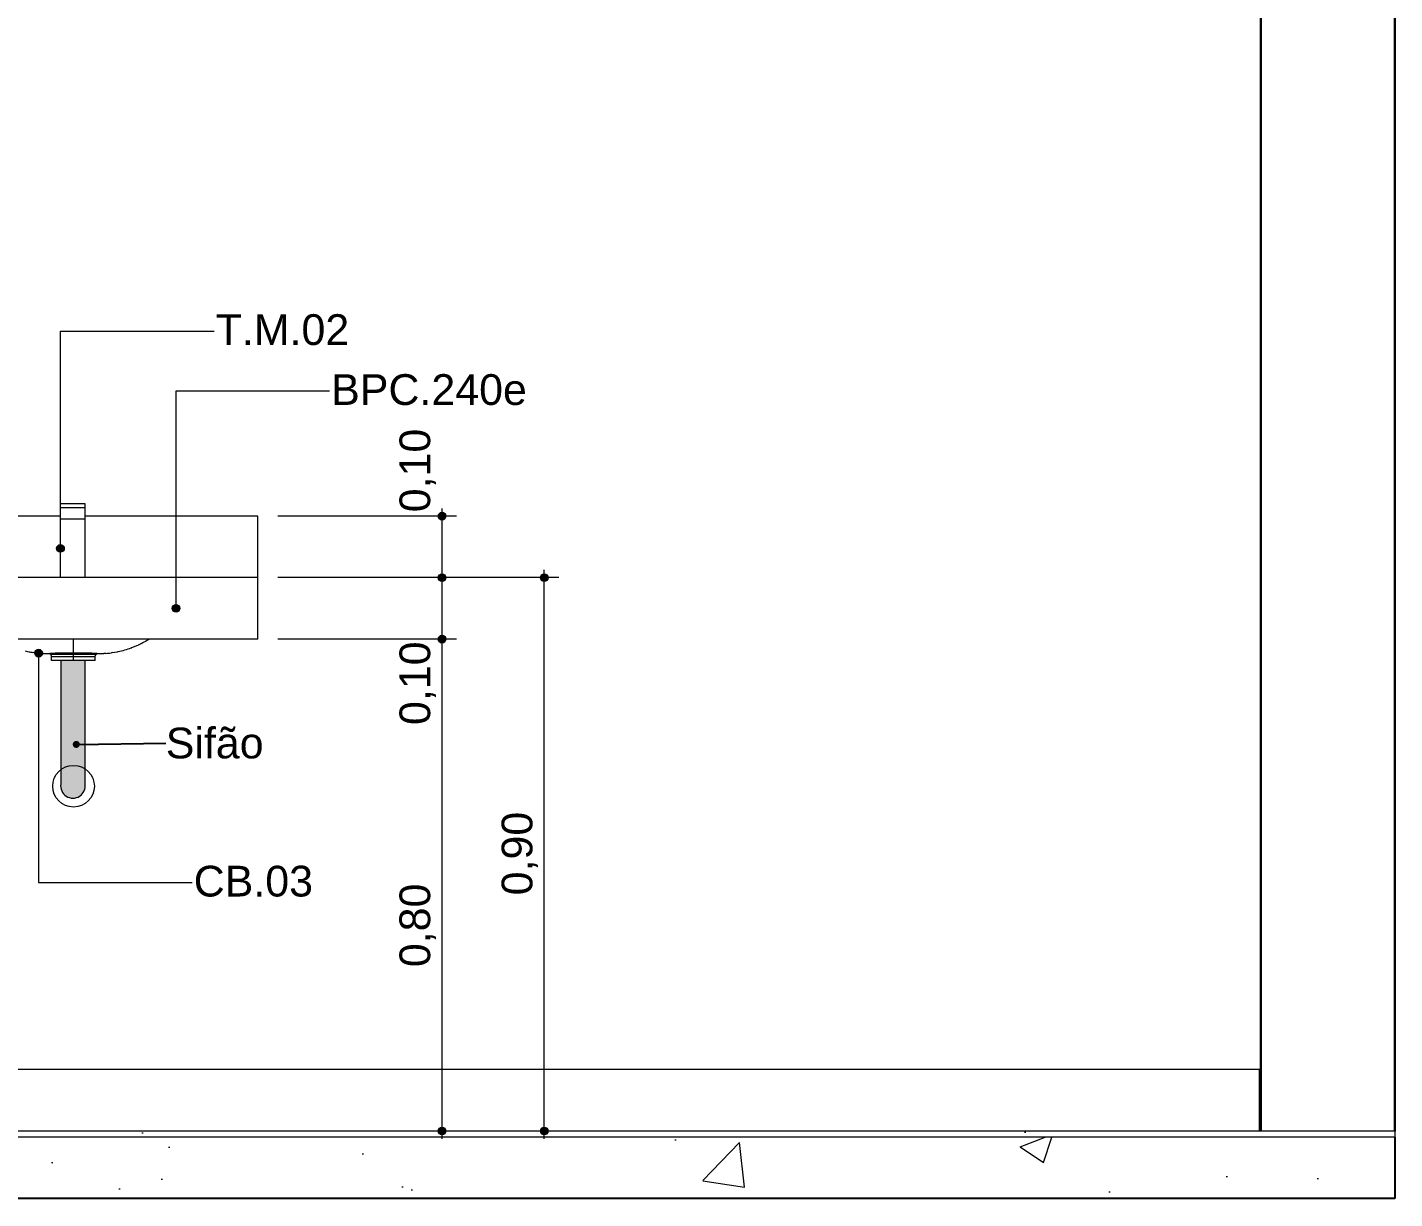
# Model space of a CAD drawing. Header units: metres. Extents: x -1.9 to 95.3, y -2.2 to 2.5.
# Drawn here: x 34.872 to 37.097, y -2.225 to -0.32 of the extents above; entities that cross this region are included whole.
import ezdxf

# ---------------------------------------------------------------- set-up
doc = ezdxf.new("R2010")
doc.units = ezdxf.units.M
doc.header["$MEASUREMENT"] = 0
for name, color, linetype, lineweight, true_color in [('0_Caneta_No__19', 7, 'Continuous', 0, 0xe9e9e9), ('COTAS CORTE_Caneta_No__25', 7, 'Continuous', 13, 0x982312), ('LAJES.EST_Caneta_No__254', 7, 'Continuous', 0, 0xd1c9ad), ('LAJES.EST_Caneta_No__97', 7, 'Continuous', 13, 0x6b6b6b), ('LOUCAS-METAIS.ARQ_Caneta_No__13', 7, 'Continuous', 0, 0xaaaaaa), ('LOUCAS-METAIS.ARQ_Caneta_No__96', 7, 'Continuous', 0, 0xb6b6b6), ('NOTAS-EXECUTIVO.ARQ_Caneta_No__96', 7, 'Continuous', 0, 0xb6b6b6)]:
    doc.layers.add(name, color=color, linetype=linetype, lineweight=lineweight, true_color=true_color)
for name, color, linetype, lineweight in [('0_Caneta_No__5', 7, 'Continuous', 20), ('LAJES.EST_Caneta_No__4', 7, 'Continuous', 25), ('LAJES.EST_Caneta_No__7', 7, 'Continuous', 13), ('NOTAS-EXECUTIVO.ARQ_Caneta_No__1', 7, 'Continuous', 40), ('NOTAS-EXECUTIVO.ARQ_Caneta_No__241', 7, 'Continuous', 13), ('NOTAS-LAYOUT.EXEC_Caneta_No__241', 7, 'Continuous', 13), ('NOTAS-LAYOUT.EXEC_Caneta_No__5', 7, 'Continuous', 20), ('PISO - Rodapé_Caneta_No__11', 7, 'Continuous', 5), ('Portas Archicad_Caneta_No__3', 7, 'Continuous', 30)]:
    doc.layers.add(name, color=color, linetype=linetype, lineweight=lineweight)
doc.layers.add('COTAS CORTE', color=7, linetype='Continuous')
doc.layers.add('NOTAS-LAYOUT.EXEC', color=7, linetype='Continuous')
doc.styles.add('GENERATED_STYLE_1', font='arial.ttf')
doc.dimstyles.new('GENERATED_STYLE__2', dxfattribs={"dimtxt": 0.05, "dimasz": 0.02375, "dimexe": 0.18, "dimexo": 0.267183, "dimgap": 0, "dimtad": 1, "dimzin": 0, "dimdsep": 46, "dimtxsty": 'GENERATED_STYLE_1', "dimblk": 'ARROWHEAD_11', "dimblk1": 'ARROWHEAD_11', "dimblk2": 'ARROWHEAD_11', "dimcen": 0.09, "dimclrd": 256, "dimclre": 256, "dimclrt": 256, "dimadec": 0, "dimazin": 0, "dimtfac": 1, "dimtdec": 4, "dimtmove": 0, "dimatfit": 3, "dimfxl": 0, "dimtolj": 1, "dimtzin": 0, "dimarcsym": 0})
doc.dimstyles.new('GENERATED_STYLE__6', dxfattribs={"dimtxt": 0.18, "dimasz": 0.0228, "dimexe": 0.18, "dimexo": 0.0625, "dimgap": 0, "dimtad": 0, "dimtih": 1, "dimtoh": 1, "dimdec": 4, "dimzin": 0, "dimdsep": 46, "dimcen": 0.09, "dimadec": 0, "dimazin": 0, "dimtfac": 1, "dimtdec": 4, "dimtmove": 0, "dimatfit": 3, "dimldrblk": 'ARROWHEAD_11', "dimfxl": 0, "dimtolj": 1, "dimtzin": 0, "dimarcsym": 0})
pattern_1 = [(45, (89.4478, -1.615), (-0.159099, 0.159099), [0, -0.15, 0, -0.225]), (110, (89.9478, -1.615), (0.2114308, 0.0769545), [0, -0.11, 0, -0.19])]
pattern_2 = [(50, (89.4478, -2.115), (-0.546554, 0.0478173), [0.05715, -0.62865]), (355, (89.4478, -2.115), (-0.10573, 0.5731705), [0.04572, -0.502922]), (100.4514, (89.49334, -2.119), (0.4408237, 0.5253533), [0.04857, -0.534271]), (46.1842, (89.4478, -1.9626), (-0.813237, 0.126127), [0.085725, -0.942975]), (96.6356, (89.51556, -1.9731), (0.712212, 0.742278), [0.072855, -0.801407]), (351.1842, (89.4478, -1.9626), (0.712212, 0.742278), [0.06858, -0.754379]), (21, (89.524, -2.0007), (-0.454843, 0.3067956), [0.05715, -0.62865]), (326, (89.524, -2.0007), (0.185406, 0.552564), [0.04572, -0.50292]), (71.4514, (89.5619, -2.02627), (0.6402493, 0.2457683), [0.04857, -0.53427]), (37.5, (89.4478, -2.115), (0.0092658, 0.2536651), [0, -0.496824, 0, -0.51054, 0, -0.504825]), (7.5, (89.4478, -2.115), (0.200459, 0.3005417), [0, -0.291084, 0, -0.485394, 0, -0.192405]), (327.5, (89.27786, -2.115), (-0.4067718, 0.0171862), [0, -0.1905, 0, -0.59436, 0, -0.78867]), (317.5, (89.20166, -2.115), (0.4443875, 0.0762795), [0, -0.24765, 0, -0.394716, 0, -0.56007])]

# ---------------------------------------------------------------- blocks, each defined once
blk = doc.blocks.new('*D121', base_point=(89.4478, -2.115))
at = {"layer": 'COTAS CORTE_Caneta_No__25', "linetype": 'Continuous', "lineweight": 13, "true_color": 0x982312}
for points in [[(35.5409, -1.315), (35.5413, -1.3174), (35.5427, -1.3194), (35.5447, -1.3208), (35.5471, -1.3213), (35.5495, -1.3208), (35.5515, -1.3194), (35.5529, -1.3174), (35.5534, -1.315), (35.5529, -1.3126), (35.5515, -1.3106), (35.5495, -1.3092), (35.5471, -1.3087), (35.5447, -1.3092), (35.5427, -1.3106), (35.5413, -1.3126)], [(35.5409, -2.115), (35.5413, -2.1174), (35.5427, -2.1194), (35.5447, -2.1208), (35.5471, -2.1212), (35.5495, -2.1208), (35.5515, -2.1194), (35.5529, -2.1174), (35.5534, -2.115), (35.5529, -2.1126), (35.5515, -2.1106), (35.5495, -2.1092), (35.5471, -2.1088), (35.5447, -2.1092), (35.5427, -2.1106), (35.5413, -2.1126)]]:
    blk.add_hatch(color=24, dxfattribs=at).paths.add_polyline_path(points)
at = {"layer": 'COTAS CORTE_Caneta_No__25', "color": 24, "linetype": 'Continuous', "lineweight": 13, "true_color": 0x982312}
for p, q in [((35.5409, -1.315), (35.2799, -1.315)), ((35.5471, -2.1088), (35.5471, -1.3213)), ((35.5705, -1.315), (35.5534, -1.315)), ((35.5409, -2.115), (35.5237, -2.115)), ((35.5471, -2.1275), (35.5471, -2.1212)), ((35.8143, -2.115), (35.5534, -2.115))]:
    blk.add_line(p, q, dxfattribs=at)
for centre in [(35.5471, -1.315), (35.5471, -2.115)]:
    blk.add_circle(centre, 0.00625, dxfattribs=at)
at = {"layer": 'COTAS CORTE_Caneta_No__25', "color": 24, "lineweight": 13, "true_color": 0x982312, "char_height": 0.05, "attachment_point": 7, "rotation": 90, "style": 'GENERATED_STYLE_1'}
for s, insert in [('\\A1;{\\pql;\\fArial|b0|i0|c0|p0;\\W1.000000;0,10}', (35.5371, -1.4547)), ('\\A1;{\\pql;\\fArial|b0|i0|c0|p0;\\W1.000000;0,80}', (35.5371, -1.8485))]:
    blk.add_mtext(s, dxfattribs=dict(at, insert=insert))
blk = doc.blocks.new('ARROWHEAD_11')
at = {"color": 0, "linetype": 'Continuous', "lineweight": 0}
blk.add_line((0, 0), (-1, 0), dxfattribs=at)
at = {"color": 0, "linetype": 'Continuous', "lineweight": 0, "const_width": 0.25, "flags": 128}
blk.add_lwpolyline([(-0.125, 0, 1), (0.125, 0, 1)], format="xyb", close=True, dxfattribs=at)
blk = doc.blocks.new('*D122', base_point=(89.4478, -2.115))
at = {"layer": 'COTAS CORTE_Caneta_No__25', "linetype": 'Continuous', "lineweight": 13, "true_color": 0x982312}
for points in [[(35.5409, -1.215), (35.5413, -1.2174), (35.5427, -1.2194), (35.5447, -1.2208), (35.5471, -1.2212), (35.5495, -1.2208), (35.5515, -1.2194), (35.5529, -1.2174), (35.5534, -1.215), (35.5529, -1.2126), (35.5515, -1.2106), (35.5495, -1.2092), (35.5471, -1.2087), (35.5447, -1.2092), (35.5427, -1.2106), (35.5413, -1.2126)], [(35.5409, -1.315), (35.5413, -1.3174), (35.5427, -1.3194), (35.5447, -1.3208), (35.5471, -1.3213), (35.5495, -1.3208), (35.5515, -1.3194), (35.5529, -1.3174), (35.5534, -1.315), (35.5529, -1.3126), (35.5515, -1.3106), (35.5495, -1.3092), (35.5471, -1.3088), (35.5447, -1.3092), (35.5427, -1.3106), (35.5413, -1.3126)]]:
    blk.add_hatch(color=24, dxfattribs=at).paths.add_polyline_path(points)
at = {"layer": 'COTAS CORTE_Caneta_No__25', "color": 24, "linetype": 'Continuous', "lineweight": 13, "true_color": 0x982312}
for p, q in [((35.5409, -1.215), (35.2799, -1.215)), ((35.5471, -1.3088), (35.5471, -1.2212)), ((35.5705, -1.215), (35.5534, -1.215)), ((35.5409, -1.315), (35.2799, -1.315)), ((35.5705, -1.315), (35.5534, -1.315))]:
    blk.add_line(p, q, dxfattribs=at)
for centre in [(35.5471, -1.215), (35.5471, -1.315)]:
    blk.add_circle(centre, 0.00625, dxfattribs=at)
blk = doc.blocks.new('*D123', base_point=(89.4478, -2.115))
at = {"layer": 'COTAS CORTE_Caneta_No__25', "linetype": 'Continuous', "lineweight": 13, "true_color": 0x982312}
for points in [[(35.5409, -1.115), (35.5413, -1.1174), (35.5427, -1.1194), (35.5447, -1.1208), (35.5471, -1.1213), (35.5495, -1.1208), (35.5515, -1.1194), (35.5529, -1.1174), (35.5534, -1.115), (35.5529, -1.1126), (35.5515, -1.1106), (35.5495, -1.1092), (35.5471, -1.1087), (35.5447, -1.1092), (35.5427, -1.1106), (35.5413, -1.1126)], [(35.5409, -1.215), (35.5413, -1.2174), (35.5427, -1.2194), (35.5447, -1.2208), (35.5471, -1.2212), (35.5495, -1.2208), (35.5515, -1.2194), (35.5529, -1.2174), (35.5534, -1.215), (35.5529, -1.2126), (35.5515, -1.2106), (35.5495, -1.2092), (35.5471, -1.2087), (35.5447, -1.2092), (35.5427, -1.2106), (35.5413, -1.2126)]]:
    blk.add_hatch(color=24, dxfattribs=at).paths.add_polyline_path(points)
at = {"layer": 'COTAS CORTE_Caneta_No__25', "color": 24, "linetype": 'Continuous', "lineweight": 13, "true_color": 0x982312}
for p, q in [((35.5471, -1.1087), (35.5471, -1.1025)), ((35.5409, -1.115), (35.2799, -1.115)), ((35.5471, -1.2087), (35.5471, -1.1213)), ((35.5705, -1.115), (35.5534, -1.115)), ((35.5409, -1.215), (35.2799, -1.215)), ((35.5705, -1.215), (35.5534, -1.215))]:
    blk.add_line(p, q, dxfattribs=at)
for centre in [(35.5471, -1.115), (35.5471, -1.215)]:
    blk.add_circle(centre, 0.00625, dxfattribs=at)
at = {"layer": 'COTAS CORTE_Caneta_No__25', "color": 24, "lineweight": 13, "true_color": 0x982312, "insert": (35.5371, -1.1087), "char_height": 0.05, "attachment_point": 7, "rotation": 90, "style": 'GENERATED_STYLE_1'}
blk.add_mtext('\\A1;{\\pql;\\fArial|b0|i0|c0|p0;\\W1.000000;0,10}', dxfattribs=at)
blk = doc.blocks.new('*D124', base_point=(89.4478, -2.115))
at = {"layer": 'COTAS CORTE_Caneta_No__25', "linetype": 'Continuous', "lineweight": 13, "true_color": 0x982312}
for points in [[(35.7072, -1.215), (35.7076, -1.2174), (35.709, -1.2194), (35.711, -1.2208), (35.7134, -1.2212), (35.7158, -1.2208), (35.7178, -1.2194), (35.7192, -1.2174), (35.7197, -1.215), (35.7192, -1.2126), (35.7178, -1.2106), (35.7158, -1.2092), (35.7134, -1.2087), (35.711, -1.2092), (35.709, -1.2106), (35.7076, -1.2126)], [(35.7072, -2.115), (35.7076, -2.1174), (35.709, -2.1194), (35.711, -2.1208), (35.7134, -2.1212), (35.7158, -2.1208), (35.7178, -2.1194), (35.7192, -2.1174), (35.7197, -2.115), (35.7192, -2.1126), (35.7178, -2.1106), (35.7158, -2.1092), (35.7134, -2.1088), (35.711, -2.1092), (35.709, -2.1106), (35.7076, -2.1126)]]:
    blk.add_hatch(color=24, dxfattribs=at).paths.add_polyline_path(points)
at = {"layer": 'COTAS CORTE_Caneta_No__25', "color": 24, "linetype": 'Continuous', "lineweight": 13, "true_color": 0x982312}
for p, q in [((35.7072, -1.215), (35.4462, -1.215)), ((35.7134, -1.2087), (35.7134, -1.2025)), ((35.7134, -2.1088), (35.7134, -1.2212)), ((35.7369, -1.215), (35.7197, -1.215)), ((35.7072, -2.115), (35.69, -2.115)), ((35.7134, -2.1275), (35.7134, -2.1212)), ((35.9806, -2.115), (35.7197, -2.115))]:
    blk.add_line(p, q, dxfattribs=at)
for centre in [(35.7134, -1.215), (35.7134, -2.115)]:
    blk.add_circle(centre, 0.00625, dxfattribs=at)
at = {"layer": 'COTAS CORTE_Caneta_No__25', "color": 24, "lineweight": 13, "true_color": 0x982312, "insert": (35.7034, -1.7317), "char_height": 0.05, "attachment_point": 7, "rotation": 90, "style": 'GENERATED_STYLE_1'}
blk.add_mtext('\\A1;{\\pql;\\fArial|b0|i0|c0|p0;\\W1.000000;0,90}', dxfattribs=at)
blk = doc.blocks.new('Label_27_8', base_point=(34.9262, -1.1675))
at = {"layer": 'NOTAS-LAYOUT.EXEC', "linetype": 'Continuous', "lineweight": 0, "true_color": 0x000000}
blk.add_hatch(color=18, dxfattribs=at).paths.add_polyline_path([(34.92, -1.1675), (34.9204, -1.1699), (34.9218, -1.1719), (34.9238, -1.1733), (34.9262, -1.1738), (34.9286, -1.1733), (34.9306, -1.1719), (34.932, -1.1699), (34.9325, -1.1675), (34.932, -1.1651), (34.9306, -1.1631), (34.9286, -1.1617), (34.9262, -1.1612), (34.9238, -1.1617), (34.9218, -1.1631), (34.9204, -1.1651)])
at = {"layer": 'NOTAS-LAYOUT.EXEC_Caneta_No__241', "color": 7, "linetype": 'Continuous', "lineweight": 13}
for p, q in [((34.9262, -1.1612), (34.9262, -0.8139)), ((34.9262, -0.8139), (35.1762, -0.8139))]:
    blk.add_line(p, q, dxfattribs=at)
at = {"layer": 'NOTAS-LAYOUT.EXEC_Caneta_No__5', "color": 7, "linetype": 'Continuous', "lineweight": 20}
blk.add_circle((34.9262, -1.1675), 0.00625, dxfattribs=at)
at = {"layer": 'NOTAS-LAYOUT.EXEC_Caneta_No__241', "color": 7, "lineweight": 13, "insert": (35.1787, -0.7866), "char_height": 0.05, "attachment_point": 1, "style": 'GENERATED_STYLE_1'}
blk.add_mtext('\\A1;{\\pql;\\pt0,241;\\fArial|b0|i0|c0|p0;\\W1.000000;T.M.02\\fArial|b0|i0|c0|p0;\\W1.000000;\\A1{\\H.66x;\\S^  ;}\\fArial|b0|i0|c0|p0;\\W1.000000;\\fArial|b0|i0|c0|p0;\\W1.000000;\\A1{\\H.66x;\\S^  ;}\\fArial|b0|i0|c0|p0;\\W1.000000;\\fArial|b0|i0|c0|p0;\\W1.000000;\\fArial|b0|i0|c0|p0;\\W1.000000;\\fArial|b0|i0|c0|p0;\\W1.000000;\\fArial|b0|i0|c0|p0;\\W1.000000;\\fArial|b0|i0|c0|p0;\\W1.000000;\\fArial|b0|i0|c0|p0;\\W1.000000;\\A1{\\H.66x;\\S^  ;}\\fArial|b0|i0|c0|p0;\\W1.000000;\\fArial|b0|i0|c0|p0;\\W1.000000;\\A1{\\H.66x;\\S^  ;}\\fArial|b0|i0|c0|p0;\\W1.000000;\\fArial|b0|i0|c0|p0;\\W1.000000;\\fArial|b0|i0|c0|p0;\\W1.000000;\\fArial|b0|i0|c0|p0;\\W1.000000;\\fArial|b0|i0|c0|p0;\\W1.000000;\\fArial|b0|i0|c0|p0;\\W1.000000;\\fArial|b0|i0|c0|p0;\\W1.000000;\\A1{\\H.66x;\\S^  ;}\\fArial|b0|i0|c0|p0;\\W1.000000;\\fArial|b0|i0|c0|p0;\\W1.000000;\\A1{\\H.66x;\\S^  ;}\\fArial|b0|i0|c0|p0;\\W1.000000;\\fArial|b0|i0|c0|p0;\\W1.000000;\\fArial|b0|i0|c0|p0;\\W1.000000;\\fArial|b0|i0|c0|p0;\\W1.000000;\\fArial|b0|i0|c0|p0;\\W1.000000;\\fArial|b0|i0|c0|p0;\\W1.000000;\\fArial|b0|i0|c0|p0;\\W1.000000;\\A1{\\H.66x;\\S^  ;}\\fArial|b0|i0|c0|p0;\\W1.000000;\\fArial|b0|i0|c0|p0;\\W1.000000;\\A1{\\H.66x;\\S^  ;}\\fArial|b0|i0|c0|p0;\\W1.000000;\\fArial|b0|i0|c0|p0;\\W1.000000;\\fArial|b0|i0|c0|p0;\\W1.000000;\\fArial|b0|i0|c0|p0;\\W1.000000;\\fArial|b0|i0|c0|p0;\\W1.000000;\\fArial|b0|i0|c0|p0;\\W1.000000;\\fArial|b0|i0|c0|p0;\\W1.000000;\\A1{\\H.66x;\\S^  ;}\\fArial|b0|i0|c0|p0;\\W1.000000;\\fArial|b0|i0|c0|p0;\\W1.000000;\\A1{\\H.66x;\\S^  ;}\\fArial|b0|i0|c0|p0;\\W1.000000;\\fArial|b0|i0|c0|p0;\\W1.000000;\\fArial|b0|i0|c0|p0;\\W1.000000;\\fArial|b0|i0|c0|p0;\\W1.000000;\\fArial|b0|i0|c0|p0;\\W1.000000;\\fArial|b0|i0|c0|p0;\\W1.000000;\\fArial|b0|i0|c0|p0;\\W1.000000;\\A1{\\H.66x;\\S^  ;}\\fArial|b0|i0|c0|p0;\\W1.000000;}', dxfattribs=at)
blk = doc.blocks.new('Label_28_8', base_point=(35.1142, -1.265))
at = {"layer": 'NOTAS-LAYOUT.EXEC', "linetype": 'Continuous', "lineweight": 0, "true_color": 0x000000}
blk.add_hatch(color=18, dxfattribs=at).paths.add_polyline_path([(35.1079, -1.265), (35.1084, -1.2674), (35.1098, -1.2694), (35.1118, -1.2708), (35.1142, -1.2712), (35.1166, -1.2708), (35.1186, -1.2694), (35.1199, -1.2674), (35.1204, -1.265), (35.1199, -1.2626), (35.1186, -1.2606), (35.1166, -1.2592), (35.1142, -1.2588), (35.1118, -1.2592), (35.1098, -1.2606), (35.1084, -1.2626)])
at = {"layer": 'NOTAS-LAYOUT.EXEC_Caneta_No__241', "color": 7, "linetype": 'Continuous', "lineweight": 13}
for p, q in [((35.1142, -1.2588), (35.1142, -0.9114)), ((35.1142, -0.9114), (35.3642, -0.9114))]:
    blk.add_line(p, q, dxfattribs=at)
at = {"layer": 'NOTAS-LAYOUT.EXEC_Caneta_No__5', "color": 7, "linetype": 'Continuous', "lineweight": 20}
blk.add_circle((35.1142, -1.265), 0.00625, dxfattribs=at)
at = {"layer": 'NOTAS-LAYOUT.EXEC_Caneta_No__241', "color": 7, "lineweight": 13, "insert": (35.3667, -0.8841), "char_height": 0.05, "attachment_point": 1, "style": 'GENERATED_STYLE_1'}
blk.add_mtext('\\A1;{\\pql;\\pt0,241;\\fArial|b0|i0|c0|p0;\\W1.000000;BPC.240e\\fArial|b0|i0|c0|p0;\\W1.000000;\\A1{\\H.66x;\\S^  ;}\\fArial|b0|i0|c0|p0;\\W1.000000;\\fArial|b0|i0|c0|p0;\\W1.000000;\\A1{\\H.66x;\\S^  ;}\\fArial|b0|i0|c0|p0;\\W1.000000;\\fArial|b0|i0|c0|p0;\\W1.000000;\\fArial|b0|i0|c0|p0;\\W1.000000;\\fArial|b0|i0|c0|p0;\\W1.000000;\\fArial|b0|i0|c0|p0;\\W1.000000;\\fArial|b0|i0|c0|p0;\\W1.000000;\\fArial|b0|i0|c0|p0;\\W1.000000;\\A1{\\H.66x;\\S^  ;}\\fArial|b0|i0|c0|p0;\\W1.000000;\\fArial|b0|i0|c0|p0;\\W1.000000;\\A1{\\H.66x;\\S^  ;}\\fArial|b0|i0|c0|p0;\\W1.000000;\\fArial|b0|i0|c0|p0;\\W1.000000;\\fArial|b0|i0|c0|p0;\\W1.000000;\\fArial|b0|i0|c0|p0;\\W1.000000;\\fArial|b0|i0|c0|p0;\\W1.000000;\\fArial|b0|i0|c0|p0;\\W1.000000;\\fArial|b0|i0|c0|p0;\\W1.000000;\\A1{\\H.66x;\\S^  ;}\\fArial|b0|i0|c0|p0;\\W1.000000;\\fArial|b0|i0|c0|p0;\\W1.000000;\\A1{\\H.66x;\\S^  ;}\\fArial|b0|i0|c0|p0;\\W1.000000;\\fArial|b0|i0|c0|p0;\\W1.000000;\\fArial|b0|i0|c0|p0;\\W1.000000;\\fArial|b0|i0|c0|p0;\\W1.000000;\\fArial|b0|i0|c0|p0;\\W1.000000;\\fArial|b0|i0|c0|p0;\\W1.000000;\\fArial|b0|i0|c0|p0;\\W1.000000;\\A1{\\H.66x;\\S^  ;}\\fArial|b0|i0|c0|p0;\\W1.000000;\\fArial|b0|i0|c0|p0;\\W1.000000;\\A1{\\H.66x;\\S^  ;}\\fArial|b0|i0|c0|p0;\\W1.000000;\\fArial|b0|i0|c0|p0;\\W1.000000;\\fArial|b0|i0|c0|p0;\\W1.000000;\\fArial|b0|i0|c0|p0;\\W1.000000;\\fArial|b0|i0|c0|p0;\\W1.000000;\\fArial|b0|i0|c0|p0;\\W1.000000;\\fArial|b0|i0|c0|p0;\\W1.000000;\\A1{\\H.66x;\\S^  ;}\\fArial|b0|i0|c0|p0;\\W1.000000;\\fArial|b0|i0|c0|p0;\\W1.000000;\\A1{\\H.66x;\\S^  ;}\\fArial|b0|i0|c0|p0;\\W1.000000;\\fArial|b0|i0|c0|p0;\\W1.000000;\\fArial|b0|i0|c0|p0;\\W1.000000;\\fArial|b0|i0|c0|p0;\\W1.000000;\\fArial|b0|i0|c0|p0;\\W1.000000;\\fArial|b0|i0|c0|p0;\\W1.000000;\\fArial|b0|i0|c0|p0;\\W1.000000;\\A1{\\H.66x;\\S^  ;}\\fArial|b0|i0|c0|p0;\\W1.000000;}', dxfattribs=at)
blk = doc.blocks.new('Label_29_8', base_point=(34.8905, -1.3378))
at = {"layer": 'NOTAS-LAYOUT.EXEC', "linetype": 'Continuous', "lineweight": 0, "true_color": 0x000000}
blk.add_hatch(color=18, dxfattribs=at).paths.add_polyline_path([(34.8843, -1.3378), (34.8848, -1.3402), (34.8861, -1.3423), (34.8882, -1.3436), (34.8905, -1.3441), (34.8929, -1.3436), (34.895, -1.3423), (34.8963, -1.3402), (34.8968, -1.3378), (34.8963, -1.3354), (34.895, -1.3334), (34.8929, -1.3321), (34.8905, -1.3316), (34.8882, -1.3321), (34.8861, -1.3334), (34.8848, -1.3354)])
at = {"layer": 'NOTAS-LAYOUT.EXEC_Caneta_No__241', "color": 7, "linetype": 'Continuous', "lineweight": 13}
for p, q in [((34.8905, -1.3441), (34.8905, -1.711)), ((34.8905, -1.711), (35.1405, -1.711))]:
    blk.add_line(p, q, dxfattribs=at)
at = {"layer": 'NOTAS-LAYOUT.EXEC_Caneta_No__5', "color": 7, "linetype": 'Continuous', "lineweight": 20}
blk.add_circle((34.8905, -1.3378), 0.00625, dxfattribs=at)
at = {"layer": 'NOTAS-LAYOUT.EXEC_Caneta_No__241', "color": 7, "lineweight": 13, "insert": (35.143, -1.6836), "char_height": 0.05, "attachment_point": 1, "style": 'GENERATED_STYLE_1'}
blk.add_mtext('\\A1;{\\pql;\\pt0,241;\\fArial|b0|i0|c0|p0;\\W1.000000;CB.03\\fArial|b0|i0|c0|p0;\\W1.000000;\\A1{\\H.66x;\\S^  ;}\\fArial|b0|i0|c0|p0;\\W1.000000;\\fArial|b0|i0|c0|p0;\\W1.000000;\\A1{\\H.66x;\\S^  ;}\\fArial|b0|i0|c0|p0;\\W1.000000;\\fArial|b0|i0|c0|p0;\\W1.000000;\\fArial|b0|i0|c0|p0;\\W1.000000;\\fArial|b0|i0|c0|p0;\\W1.000000;\\fArial|b0|i0|c0|p0;\\W1.000000;\\fArial|b0|i0|c0|p0;\\W1.000000;\\fArial|b0|i0|c0|p0;\\W1.000000;\\A1{\\H.66x;\\S^  ;}\\fArial|b0|i0|c0|p0;\\W1.000000;\\fArial|b0|i0|c0|p0;\\W1.000000;\\A1{\\H.66x;\\S^  ;}\\fArial|b0|i0|c0|p0;\\W1.000000;\\fArial|b0|i0|c0|p0;\\W1.000000;\\fArial|b0|i0|c0|p0;\\W1.000000;\\fArial|b0|i0|c0|p0;\\W1.000000;\\fArial|b0|i0|c0|p0;\\W1.000000;\\fArial|b0|i0|c0|p0;\\W1.000000;\\fArial|b0|i0|c0|p0;\\W1.000000;\\A1{\\H.66x;\\S^  ;}\\fArial|b0|i0|c0|p0;\\W1.000000;\\fArial|b0|i0|c0|p0;\\W1.000000;\\A1{\\H.66x;\\S^  ;}\\fArial|b0|i0|c0|p0;\\W1.000000;\\fArial|b0|i0|c0|p0;\\W1.000000;\\fArial|b0|i0|c0|p0;\\W1.000000;\\fArial|b0|i0|c0|p0;\\W1.000000;\\fArial|b0|i0|c0|p0;\\W1.000000;\\fArial|b0|i0|c0|p0;\\W1.000000;\\fArial|b0|i0|c0|p0;\\W1.000000;\\A1{\\H.66x;\\S^  ;}\\fArial|b0|i0|c0|p0;\\W1.000000;\\fArial|b0|i0|c0|p0;\\W1.000000;\\A1{\\H.66x;\\S^  ;}\\fArial|b0|i0|c0|p0;\\W1.000000;\\fArial|b0|i0|c0|p0;\\W1.000000;\\fArial|b0|i0|c0|p0;\\W1.000000;\\fArial|b0|i0|c0|p0;\\W1.000000;\\fArial|b0|i0|c0|p0;\\W1.000000;\\fArial|b0|i0|c0|p0;\\W1.000000;\\fArial|b0|i0|c0|p0;\\W1.000000;\\A1{\\H.66x;\\S^  ;}\\fArial|b0|i0|c0|p0;\\W1.000000;\\fArial|b0|i0|c0|p0;\\W1.000000;\\A1{\\H.66x;\\S^  ;}\\fArial|b0|i0|c0|p0;\\W1.000000;\\fArial|b0|i0|c0|p0;\\W1.000000;\\fArial|b0|i0|c0|p0;\\W1.000000;\\fArial|b0|i0|c0|p0;\\W1.000000;\\fArial|b0|i0|c0|p0;\\W1.000000;\\fArial|b0|i0|c0|p0;\\W1.000000;\\fArial|b0|i0|c0|p0;\\W1.000000;\\A1{\\H.66x;\\S^  ;}\\fArial|b0|i0|c0|p0;\\W1.000000;}', dxfattribs=at)

msp = doc.modelspace()

# ---------------------------------------------------------------- hatches: boundary and pattern name
at = {"layer": '0_Caneta_No__19', "linetype": 'Continuous', "lineweight": 0, "true_color": 0x747474}
msp.add_hatch(color=8, dxfattribs=at).paths.add_polyline_path([(34.9663, -1.35), (34.9266, -1.35), (34.9266, -1.5507, 1.153966), (34.9663, -1.5507)])
at = {"layer": 'LAJES.EST_Caneta_No__254', "linetype": 'Continuous', "lineweight": 0, "true_color": 0xd1c9ad}
h = msp.add_hatch(dxfattribs=at)
h.set_pattern_fill('Haie_OD_0008', color=9, style=0, pattern_type=2)
h.set_pattern_definition(pattern_1)
h.paths.add_polyline_path([(32.8472, -2.115), (32.8472, -2.125), (36.8972, -2.125), (36.8972, -2.115)])
h = msp.add_hatch(dxfattribs=at)
h.set_pattern_fill('Haie_OD_0008', color=9, style=0, pattern_type=2)
h.set_pattern_definition(pattern_1)
h.paths.add_polyline_path([(36.8972, -2.115), (36.8972, -2.125), (37.0972, -2.125), (37.0972, -2.115)])
at = {"layer": 'LAJES.EST_Caneta_No__97', "linetype": 'Continuous', "lineweight": 13, "true_color": 0x6b6b6b}
h = msp.add_hatch(dxfattribs=at)
h.set_pattern_fill('AR_CONC_0008', color=251, style=0, pattern_type=2)
h.set_pattern_definition(pattern_2)
h.paths.add_polyline_path([(32.8472, -2.225), (36.8972, -2.225), (36.8972, -2.125), (32.8472, -2.125)])
h = msp.add_hatch(dxfattribs=at)
h.set_pattern_fill('AR_CONC_0008', color=251, style=0, pattern_type=2)
h.set_pattern_definition(pattern_2)
h.paths.add_polyline_path([(36.8972, -2.125), (36.8972, -2.225), (37.0972, -2.225), (37.0972, -2.125)])

# ---------------------------------------------------------------- linework, layer by layer
at = {"layer": '0_Caneta_No__5', "color": 7, "linetype": 'Continuous', "lineweight": 20, "flags": 128}
msp.add_lwpolyline([(34.9663, -1.35), (34.9266, -1.35), (34.9266, -1.5507, 1.153966), (34.9663, -1.5507)], format="xyb", close=True, dxfattribs=at)
at = {"layer": 'LAJES.EST_Caneta_No__4', "color": 7, "linetype": 'Continuous', "lineweight": 25}
for p, q in [((37.0972, -2.125), (37.0972, -2.225)), ((36.8972, -2.225), (32.8472, -2.225)), ((37.0972, -2.225), (36.8972, -2.225))]:
    msp.add_line(p, q, dxfattribs=at)
at = {"layer": 'LAJES.EST_Caneta_No__7', "color": 7, "linetype": 'Continuous', "lineweight": 13}
for p, q in [((36.8972, -2.125), (32.8472, -2.125)), ((36.8972, -2.115), (32.8672, -2.115)), ((37.0972, -2.115), (36.8972, -2.115)), ((37.0972, -2.125), (36.8972, -2.125)), ((37.0972, -2.115), (37.0972, -2.125))]:
    msp.add_line(p, q, dxfattribs=at)
at = {"layer": 'LOUCAS-METAIS.ARQ_Caneta_No__13', "color": 253, "linetype": 'Continuous', "lineweight": 0, "true_color": 0xaaaaaa}
for p, q in [((34.9262, -1.115), (34.3662, -1.115)), ((35.2472, -1.115), (34.9662, -1.115)), ((35.2472, -1.215), (35.2472, -1.115)), ((35.2472, -1.215), (32.8672, -1.215)), ((35.2472, -1.315), (35.2472, -1.215)), ((35.2472, -1.315), (32.8672, -1.315))]:
    msp.add_line(p, q, dxfattribs=at)
at = {"layer": 'LOUCAS-METAIS.ARQ_Caneta_No__96', "color": 253, "linetype": 'Continuous', "lineweight": 0, "true_color": 0xb6b6b6}
for p, q in [((34.9262, -1.1016), (34.9262, -1.095)), ((34.9662, -1.095), (34.9262, -1.095)), ((34.9262, -1.12), (34.9262, -1.1016)), ((34.9662, -1.1016), (34.9262, -1.1016)), ((34.9662, -1.1016), (34.9662, -1.095)), ((34.9662, -1.12), (34.9662, -1.1016)), ((34.9262, -1.215), (34.9262, -1.12)), ((34.9662, -1.12), (34.9262, -1.12)), ((34.9662, -1.215), (34.9662, -1.12)), ((34.8688, -1.334), (34.8723, -1.3349)), ((34.8723, -1.3349), (34.875, -1.3355)), ((34.9472, -1.3151), (34.9472, -1.315)), ((34.9472, -1.3165), (34.9472, -1.3151)), ((34.9472, -1.3172), (34.9472, -1.3165)), ((34.9472, -1.3179), (34.9472, -1.3172)), ((34.9472, -1.3192), (34.9472, -1.3179)), ((34.9472, -1.3205), (34.9472, -1.3192)), ((34.9472, -1.3209), (34.9472, -1.3205)), ((34.9472, -1.3221), (34.9472, -1.3209)), ((34.9472, -1.3233), (34.9472, -1.3221)), ((34.9472, -1.3244), (34.9472, -1.3233)), ((34.9472, -1.3255), (34.9472, -1.3244)), ((34.9472, -1.3257), (34.9472, -1.3255)), ((34.9472, -1.3268), (34.9472, -1.3257)), ((34.9472, -1.3276), (34.9472, -1.3268)), ((34.9472, -1.3283), (34.9472, -1.3276)), ((34.9472, -1.329), (34.9472, -1.3283)), ((34.9472, -1.3297), (34.9472, -1.329)), ((34.9472, -1.3304), (34.9472, -1.3297)), ((34.9472, -1.3311), (34.9472, -1.3304)), ((34.9472, -1.3317), (34.9472, -1.3311)), ((34.9472, -1.3324), (34.9472, -1.3317)), ((34.9472, -1.3332), (34.9472, -1.3324)), ((34.9472, -1.3339), (34.9472, -1.3332)), ((34.9472, -1.3346), (34.9472, -1.3339)), ((34.9472, -1.3352), (34.9472, -1.3346)), ((35.0201, -1.3353), (35.0228, -1.3347)), ((35.0228, -1.3347), (35.0255, -1.3341)), ((35.0255, -1.3341), (35.0282, -1.3334)), ((35.0282, -1.3334), (35.0308, -1.3326)), ((35.0308, -1.3326), (35.0335, -1.3319)), ((35.0335, -1.3319), (35.0361, -1.331)), ((35.0361, -1.331), (35.0387, -1.3302)), ((35.0387, -1.3302), (35.0412, -1.3292)), ((35.0412, -1.3292), (35.0422, -1.3289)), ((35.0422, -1.3289), (35.0424, -1.3288)), ((35.0424, -1.3288), (35.0465, -1.3272)), ((35.0465, -1.3272), (35.0504, -1.3255)), ((35.0504, -1.3255), (35.0524, -1.3246)), ((35.0524, -1.3246), (35.0531, -1.3243)), ((35.0531, -1.3243), (35.0544, -1.3237)), ((35.0544, -1.3237), (35.0563, -1.3228)), ((35.0563, -1.3228), (35.0582, -1.3218)), ((35.0582, -1.3218), (35.0584, -1.3217)), ((35.0584, -1.3217), (35.0604, -1.3207)), ((35.0604, -1.3207), (35.0624, -1.3196)), ((35.0624, -1.3196), (35.0638, -1.3188)), ((35.0644, -1.3184), (35.0638, -1.3188)), ((35.0644, -1.3184), (35.0664, -1.3173)), ((35.0664, -1.3173), (35.0681, -1.3163)), ((35.0681, -1.3163), (35.0698, -1.3152)), ((35.0698, -1.3152), (35.0701, -1.315)), ((34.875, -1.3355), (34.8756, -1.3356)), ((34.8756, -1.3356), (34.8776, -1.336)), ((34.8776, -1.336), (34.8802, -1.3364)), ((34.8802, -1.3364), (34.8829, -1.3369)), ((34.8854, -1.3372), (34.8829, -1.3369)), ((34.8854, -1.3372), (34.8856, -1.3373)), ((34.8856, -1.3373), (34.8889, -1.3377)), ((34.8889, -1.3377), (34.8922, -1.338)), ((34.8922, -1.338), (34.8955, -1.3383)), ((34.8967, -1.3383), (34.8955, -1.3383)), ((34.8967, -1.3383), (34.8988, -1.3384)), ((34.8988, -1.3384), (34.9014, -1.3385)), ((34.9014, -1.3385), (34.9028, -1.3386)), ((34.9028, -1.3386), (34.904, -1.3386)), ((34.904, -1.3386), (34.9087, -1.3386)), ((34.9088, -1.3385), (34.9087, -1.3386)), ((34.9087, -1.3386), (34.909, -1.3386)), ((34.9087, -1.3386), (34.9088, -1.3386)), ((34.9087, -1.3386), (34.9087, -1.3386)), ((34.9091, -1.3385), (34.9088, -1.3385)), ((34.909, -1.3386), (34.9092, -1.3387)), ((34.9095, -1.3385), (34.9091, -1.3385)), ((34.9092, -1.3387), (34.9094, -1.3388)), ((34.9094, -1.3388), (34.9095, -1.3389)), ((34.9105, -1.3384), (34.9095, -1.3385)), ((34.9097, -1.3391), (34.9095, -1.3389)), ((34.9098, -1.3389), (34.9095, -1.3389)), ((34.9099, -1.3394), (34.9097, -1.3391)), ((34.9107, -1.3388), (34.9098, -1.3389)), ((34.9101, -1.3396), (34.9099, -1.3394)), ((34.9102, -1.3398), (34.9101, -1.3396)), ((34.9104, -1.3401), (34.9102, -1.3398)), ((34.9109, -1.3407), (34.9104, -1.3401)), ((34.9122, -1.3401), (34.9104, -1.3401)), ((34.9119, -1.3383), (34.9105, -1.3384)), ((34.9122, -1.3387), (34.9107, -1.3388)), ((34.9112, -1.3414), (34.9109, -1.3407)), ((34.9115, -1.3421), (34.9112, -1.3414)), ((34.9117, -1.3429), (34.9115, -1.3421)), ((34.9117, -1.3437), (34.9117, -1.3429)), ((34.9117, -1.35), (34.9117, -1.3437)), ((34.9122, -1.3437), (34.9117, -1.3437)), ((34.9122, -1.35), (34.9117, -1.35)), ((34.9134, -1.3382), (34.9119, -1.3383)), ((34.9143, -1.3385), (34.9122, -1.3387)), ((34.9175, -1.3401), (34.9122, -1.3401)), ((34.9135, -1.3437), (34.9122, -1.3437)), ((34.9135, -1.35), (34.9122, -1.35)), ((34.9152, -1.3381), (34.9134, -1.3382)), ((34.9156, -1.3437), (34.9135, -1.3437)), ((34.9156, -1.35), (34.9135, -1.35)), ((34.917, -1.3384), (34.9143, -1.3385)), ((34.9173, -1.338), (34.9152, -1.3381)), ((34.9185, -1.3437), (34.9156, -1.3437)), ((34.9185, -1.35), (34.9156, -1.35)), ((34.9202, -1.3383), (34.917, -1.3384)), ((34.9197, -1.3379), (34.9173, -1.338)), ((34.9256, -1.3401), (34.9175, -1.3401)), ((34.9221, -1.3437), (34.9185, -1.3437)), ((34.9221, -1.35), (34.9185, -1.35)), ((34.922, -1.3379), (34.9197, -1.3379)), ((34.9239, -1.3382), (34.9202, -1.3383)), ((34.9245, -1.3378), (34.922, -1.3379)), ((34.9264, -1.3437), (34.9221, -1.3437)), ((34.9264, -1.35), (34.9221, -1.35)), ((34.928, -1.3381), (34.9239, -1.3382)), ((34.9272, -1.3378), (34.9245, -1.3378)), ((34.9359, -1.3401), (34.9256, -1.3401)), ((34.9311, -1.3437), (34.9264, -1.3437)), ((34.9311, -1.35), (34.9264, -1.35)), ((34.93, -1.3377), (34.9272, -1.3378)), ((34.9325, -1.338), (34.928, -1.3381)), ((34.932, -1.3377), (34.93, -1.3377)), ((34.9363, -1.3437), (34.9311, -1.3437)), ((34.9363, -1.35), (34.9311, -1.35)), ((34.9341, -1.3376), (34.932, -1.3377)), ((34.9372, -1.338), (34.9325, -1.338)), ((34.9362, -1.3376), (34.9341, -1.3376)), ((34.9472, -1.3401), (34.9359, -1.3401)), ((34.9383, -1.3376), (34.9362, -1.3376)), ((34.9417, -1.3437), (34.9363, -1.3437)), ((34.9417, -1.35), (34.9363, -1.35)), ((34.9422, -1.3379), (34.9372, -1.338)), ((34.9427, -1.3376), (34.9383, -1.3376)), ((34.9472, -1.3437), (34.9417, -1.3437)), ((34.9472, -1.35), (34.9417, -1.35)), ((34.9472, -1.3379), (34.9422, -1.3379)), ((34.9472, -1.3376), (34.9427, -1.3376)), ((34.9472, -1.3357), (34.9472, -1.3352)), ((34.9472, -1.3358), (34.9472, -1.3357)), ((34.9472, -1.3363), (34.9472, -1.3358)), ((34.9472, -1.3368), (34.9472, -1.3363)), ((34.9472, -1.3372), (34.9472, -1.3368)), ((34.9472, -1.3376), (34.9472, -1.3372)), ((34.9472, -1.3377), (34.9472, -1.3376)), ((34.9472, -1.3376), (34.9472, -1.3376)), ((34.9517, -1.3376), (34.9472, -1.3376)), ((34.9472, -1.3376), (34.9472, -1.3376)), ((34.9472, -1.3378), (34.9472, -1.3377)), ((34.9472, -1.3379), (34.9472, -1.3378)), ((34.9523, -1.3379), (34.9472, -1.3379)), ((34.9586, -1.3401), (34.9472, -1.3401)), ((34.9472, -1.3407), (34.9472, -1.3401)), ((34.9472, -1.3414), (34.9472, -1.3407)), ((34.9472, -1.3421), (34.9472, -1.3414)), ((34.9472, -1.3429), (34.9472, -1.3421)), ((34.9472, -1.3437), (34.9472, -1.3429)), ((34.9528, -1.3437), (34.9472, -1.3437)), ((34.9472, -1.35), (34.9472, -1.3437)), ((34.9528, -1.35), (34.9472, -1.35)), ((34.9561, -1.3376), (34.9517, -1.3376)), ((34.9572, -1.338), (34.9523, -1.3379)), ((34.9582, -1.3437), (34.9528, -1.3437)), ((34.9582, -1.35), (34.9528, -1.35)), ((34.9583, -1.3376), (34.9561, -1.3376)), ((34.962, -1.338), (34.9572, -1.338)), ((34.9633, -1.3437), (34.9582, -1.3437)), ((34.9633, -1.35), (34.9582, -1.35)), ((34.9604, -1.3376), (34.9583, -1.3376)), ((34.9689, -1.3401), (34.9586, -1.3401)), ((34.9624, -1.3377), (34.9604, -1.3376)), ((34.9664, -1.3381), (34.962, -1.338)), ((34.9644, -1.3377), (34.9624, -1.3377)), ((34.9681, -1.3437), (34.9633, -1.3437)), ((34.9681, -1.35), (34.9633, -1.35)), ((34.9672, -1.3378), (34.9644, -1.3377)), ((34.9705, -1.3382), (34.9664, -1.3381)), ((34.9699, -1.3378), (34.9672, -1.3378)), ((34.9723, -1.3437), (34.9681, -1.3437)), ((34.9723, -1.35), (34.9681, -1.35)), ((34.977, -1.3401), (34.9689, -1.3401)), ((34.9724, -1.3379), (34.9699, -1.3378)), ((34.9742, -1.3383), (34.9705, -1.3382)), ((34.9759, -1.3437), (34.9723, -1.3437)), ((34.9759, -1.35), (34.9723, -1.35)), ((34.9747, -1.3379), (34.9724, -1.3379)), ((34.9774, -1.3384), (34.9742, -1.3383)), ((34.9771, -1.338), (34.9747, -1.3379)), ((34.9789, -1.3437), (34.9759, -1.3437)), ((34.9789, -1.35), (34.9759, -1.35)), ((34.9822, -1.3401), (34.977, -1.3401)), ((34.9792, -1.3381), (34.9771, -1.338)), ((34.9801, -1.3385), (34.9774, -1.3384)), ((34.981, -1.3437), (34.9789, -1.3437)), ((34.981, -1.35), (34.9789, -1.35)), ((34.981, -1.3382), (34.9792, -1.3381)), ((34.9822, -1.3387), (34.9801, -1.3385)), ((34.9826, -1.3383), (34.981, -1.3382)), ((34.9823, -1.3437), (34.981, -1.3437)), ((34.9823, -1.35), (34.981, -1.35)), ((34.9837, -1.3388), (34.9822, -1.3387)), ((34.984, -1.3401), (34.9822, -1.3401)), ((34.9827, -1.3437), (34.9823, -1.3437)), ((34.9827, -1.35), (34.9823, -1.35)), ((34.9839, -1.3384), (34.9826, -1.3383)), ((34.9827, -1.3437), (34.9828, -1.3429)), ((34.9827, -1.35), (34.9827, -1.3437)), ((34.9828, -1.3429), (34.9829, -1.3421)), ((34.9829, -1.3421), (34.9832, -1.3414)), ((34.9832, -1.3414), (34.9836, -1.3407)), ((34.9836, -1.3407), (34.984, -1.3401)), ((34.9846, -1.3389), (34.9837, -1.3388)), ((34.9849, -1.3385), (34.9839, -1.3384)), ((34.984, -1.3401), (34.9842, -1.3398)), ((34.9842, -1.3398), (34.9844, -1.3396)), ((34.9844, -1.3396), (34.9846, -1.3394)), ((34.985, -1.3389), (34.9846, -1.3389)), ((34.9846, -1.3394), (34.9848, -1.3391)), ((34.9848, -1.3391), (34.985, -1.3389)), ((34.9853, -1.3385), (34.9849, -1.3385)), ((34.985, -1.3389), (34.9851, -1.3388)), ((34.9851, -1.3388), (34.9852, -1.3387)), ((34.9852, -1.3387), (34.9854, -1.3386)), ((34.9856, -1.3385), (34.9853, -1.3385)), ((34.9854, -1.3386), (34.9857, -1.3386)), ((34.9857, -1.3386), (34.9856, -1.3385)), ((34.9856, -1.3386), (34.9858, -1.3386)), ((34.9858, -1.3386), (34.9857, -1.3386)), ((34.9858, -1.3386), (34.9887, -1.3386)), ((34.9887, -1.3386), (34.9916, -1.3386)), ((34.9916, -1.3386), (34.9943, -1.3385)), ((34.9943, -1.3385), (34.9969, -1.3384)), ((34.9978, -1.3383), (34.9969, -1.3384)), ((34.9999, -1.3382), (34.9978, -1.3383)), ((34.9999, -1.3382), (35.0029, -1.3379)), ((35.0029, -1.3379), (35.0059, -1.3376)), ((35.0059, -1.3376), (35.0088, -1.3373)), ((35.0088, -1.3373), (35.009, -1.3372)), ((35.0116, -1.3369), (35.009, -1.3372)), ((35.0116, -1.3369), (35.0144, -1.3364)), ((35.0144, -1.3364), (35.0188, -1.3356)), ((35.0188, -1.3356), (35.0201, -1.3353))]:
    msp.add_line(p, q, dxfattribs=at)
at = {"layer": 'NOTAS-EXECUTIVO.ARQ_Caneta_No__96', "color": 253, "linetype": 'Continuous', "lineweight": 0, "true_color": 0xb6b6b6}
msp.add_circle((34.9474, -1.5542), 0.0339, dxfattribs=at)
at = {"layer": 'PISO - Rodapé_Caneta_No__11', "color": 7, "linetype": 'Continuous', "lineweight": 5}
for p, q in [((36.8772, -2.015), (32.8672, -2.015)), ((36.8772, -2.115), (36.8772, -2.015)), ((36.8772, -2.015), (36.8792, -2.015))]:
    msp.add_line(p, q, dxfattribs=at)
at = {"layer": 'Portas Archicad_Caneta_No__3', "color": 7, "linetype": 'Continuous', "lineweight": 30}
for p, q in [((36.8792, -0.015), (36.8792, -2.115)), ((37.0972, -2.115), (37.0972, -0.015))]:
    msp.add_line(p, q, dxfattribs=at)

# ---------------------------------------------------------------- block references
at = {"layer": 'NOTAS-LAYOUT.EXEC', "color": 7, "linetype": 'Continuous', "lineweight": 13}
for name, p in [('Label_27_8', (34.9262, -1.1675)), ('Label_28_8', (35.1142, -1.265)), ('Label_29_8', (34.8905, -1.3378))]:
    msp.add_blockref(name, p, dxfattribs=at)

# ---------------------------------------------------------------- texts
at = {"layer": 'NOTAS-EXECUTIVO.ARQ_Caneta_No__1', "color": 7, "linetype": 'Continuous', "lineweight": 40, "insert": (35.0975, -1.4843), "char_height": 0.05, "attachment_point": 4, "style": 'GENERATED_STYLE_1'}
msp.add_mtext('\\A1;{\\pql;\\fArial|b0|i0|c0|p0;\\W1.000000;Sifão}', dxfattribs=at)

# ---------------------------------------------------------------- dimensions: what is measured, and where the dimension line sits
at = {"layer": 'COTAS CORTE', "color": 24, "linetype": 'Continuous', "lineweight": 13, "true_color": 0x982312}
for base, p1, p2, picture, middle in [((35.5471, -1.115), (35.2472, -1.215), (35.2472, -1.115), '*D123', (35.5121, -1.044)), ((35.7134, -1.215), (36.8972, -2.115), (35.2472, -1.215), '*D124', (35.6784, -1.667)), ((35.5471, -1.215), (35.2472, -1.315), (35.2472, -1.215), '*D122', (35.5121, -1.39)), ((35.5471, -1.315), (36.8972, -2.115), (35.2472, -1.315), '*D121', (35.5121, -1.7837))]:
    dim = msp.add_linear_dim(base=base, p1=p1, p2=p2, angle=90, dimstyle='GENERATED_STYLE__2', dxfattribs=at)
    dim.commit()
    dim.dimension.update_dxf_attribs({"geometry": picture, "text_midpoint": middle, "dimtype": 160, "text_rotation": 90})

# ---------------------------------------------------------------- leaders
at = {"layer": 'NOTAS-EXECUTIVO.ARQ_Caneta_No__241', "color": 7, "linetype": 'Continuous', "lineweight": 13, "annotation_type": 0, "has_hookline": 1, "hookline_direction": 0, "text_width": 0.1533}
msp.add_leader([(34.9519, -1.4862), (35.0975, -1.4843)], dimstyle='GENERATED_STYLE__6', dxfattribs=at)

doc.saveas('drawing.dxf')
